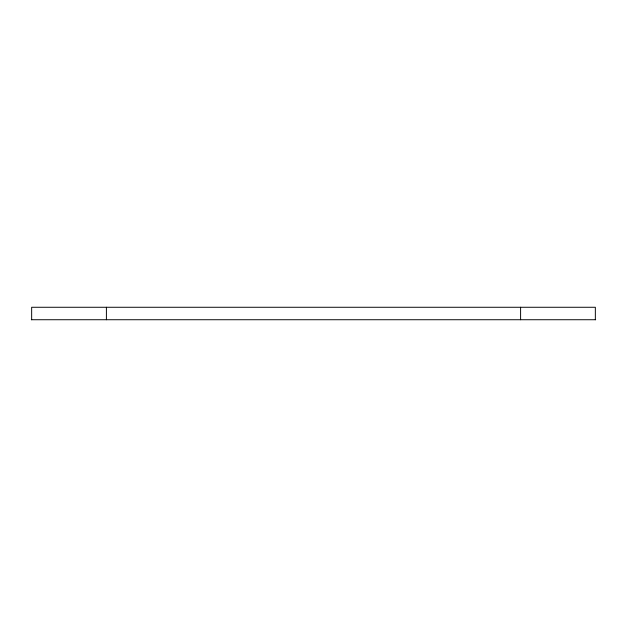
<?xml version="1.0" encoding="UTF-8"?>
<svg xmlns="http://www.w3.org/2000/svg" width="627" height="627" viewBox="0 0 627 627"><rect width="100%" height="100%" fill="white"/><g stroke="black" fill="none" stroke-linecap="round" stroke-linejoin="round"><path stroke-width="0.94" d="M31.35 319.731L595.65 319.731M595.344 319.731L595.344 307.269L31.656 307.269L31.656 319.731M520.598 307.269L520.598 319.731M106.402 307.269L106.402 319.731"/></g></svg>
